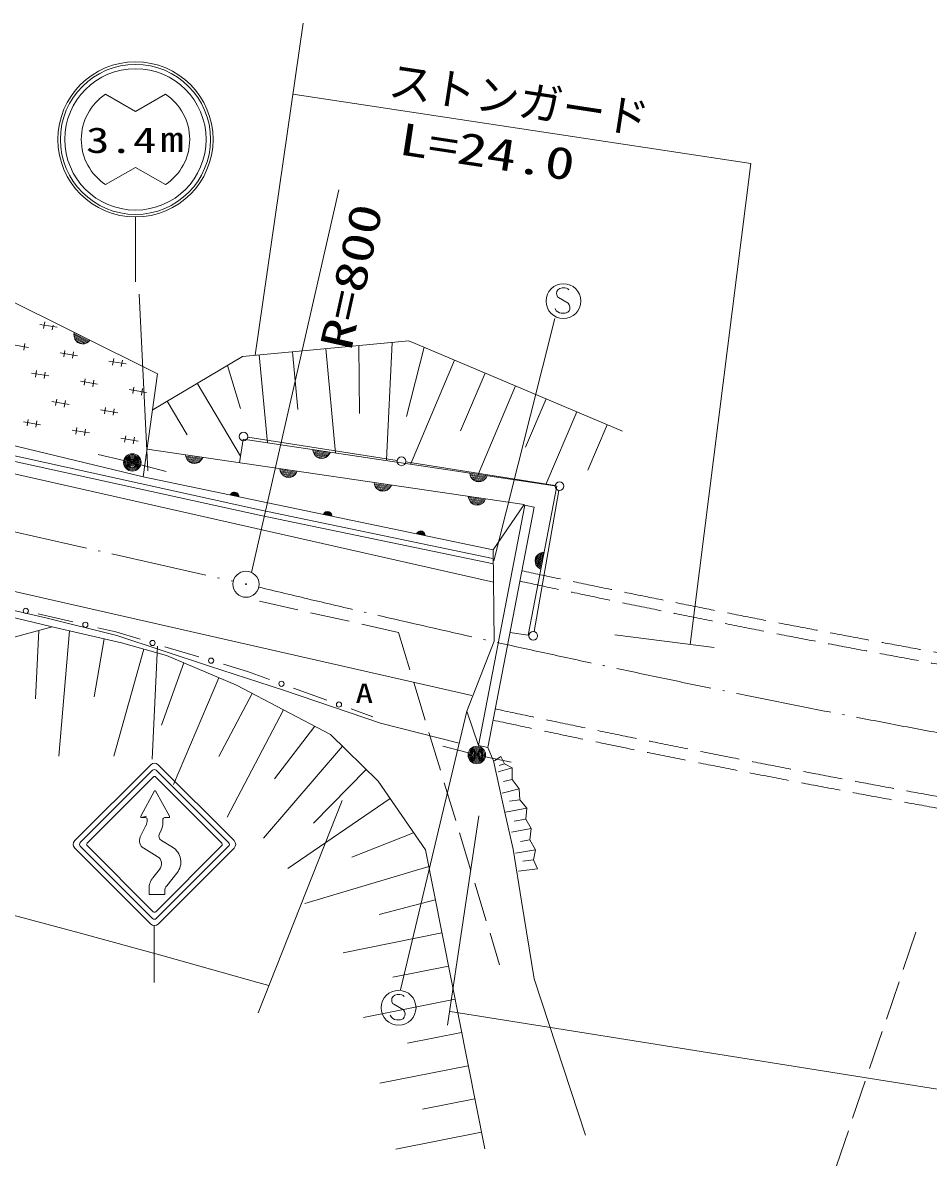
# Model space of a CAD drawing. Units: millimetres, scale not verified. Extents: x -14352 to 625648, y -196871 to 163129.
# Drawn here: x 293010 to 344840, y 46376 to 112367 of the extents above; entities that cross this region are included whole.
import ezdxf
from ezdxf.enums import TextEntityAlignment as Align

# ---------------------------------------------------------------- set-up
doc = ezdxf.new("R2010")
doc.units = ezdxf.units.MM
doc.header["$LTSCALE"] = 1000
doc.linetypes.add('USER1', pattern=[7.000001, 5.508197, -0.688525, 0.114754, -0.688525])
doc.linetypes.add('USER2', pattern=[3, 2.25, -0.75])
for name, color, linetype, lineweight in [('S-BGD', 1, 'Continuous', 13), ('S-BGD-HTXT', 6, 'Continuous', 13), ('S-BMK', 3, 'USER1', 13)]:
    doc.layers.add(name, color=color, linetype=linetype, lineweight=lineweight)
doc.styles.add('ＭＳ ゴシック', font='')
doc.styles.add('ＭＳ 明朝', font='')
doc.styles.get('ＭＳ ゴシック').set_extended_font_data('MS Gothic')
doc.styles.get('ＭＳ 明朝').set_extended_font_data('MS Mincho')

msp = doc.modelspace()

# ---------------------------------------------------------------- linework, layer by layer
at = {"layer": 'S-BGD'}
for p, q in [((299443, 107309), (297733, 108296)), ((299443, 107309), (301152, 108296)), ((297733, 103117), (299443, 104104)), ((299443, 104104), (301152, 103117)), ((299443, 97553), (299443, 101267)), ((283418, 100879), (300710, 92282)), ((323606, 97104), (323541, 96994)), ((323716, 97179), (323606, 97104)), ((323846, 97214), (323716, 97179)), ((324001, 97214), (323846, 97214)), ((324106, 97194), (324001, 97214)), ((324181, 97159), (324106, 97194)), ((324236, 97099), (324181, 97159)), ((299661, 96854), (300144, 86742)), ((323541, 96994), (323536, 96879)), ((323536, 96879), (323541, 96804)), ((323541, 96804), (323581, 96704)), ((323581, 96704), (323651, 96649)), ((323651, 96649), (324196, 96334)), ((323521, 95904), (323451, 96019)), ((323601, 95829), (323521, 95904)), ((323696, 95784), (323601, 95829)), ((323796, 95769), (323696, 95784)), ((324026, 95769), (323796, 95769)), ((324181, 95814), (324026, 95769)), ((324251, 95904), (324181, 95814)), ((324196, 96334), (324256, 96244)), ((324286, 95999), (324251, 95904)), ((324256, 96244), (324296, 96119)), ((324296, 96119), (324286, 95999)), ((258008, 95197), (306533, 84504)), ((294959, 94954), (293973, 95121)), ((294187, 94892), (294250, 95262)), ((294725, 95074), (294680, 94809)), ((319944, 81584), (323438, 95450)), ((258084, 94868), (306610, 84175)), ((295921, 94534), (295939, 94654)), ((295932, 94420), (295921, 94534)), ((295928, 94519), (296734, 94119)), ((295970, 94278), (295932, 94420)), ((296784, 94163), (295933, 94586)), ((296672, 94079), (295936, 94446)), ((295939, 94654), (296834, 94208)), ((295948, 94370), (296600, 94046)), ((258062, 94349), (319931, 80363)), ((293328, 93796), (292342, 93963)), ((293113, 94020), (293050, 93650)), ((296042, 94175), (295970, 94278)), ((296518, 94016), (295977, 94286)), ((296130, 94089), (296042, 94175)), ((296054, 94177), (296388, 94012)), ((296269, 94020), (296130, 94089)), ((296391, 94002), (296269, 94020)), ((296516, 94006), (296391, 94002)), ((296652, 94061), (296516, 94006)), ((296747, 94123), (296652, 94061)), ((296834, 94208), (296747, 94123)), ((305563, 93282), (315084, 94181)), ((310324, 93732), (310889, 87749)), ((312228, 93911), (312255, 90016)), ((314132, 94091), (313810, 87367)), ((315957, 93812), (314945, 89848)), ((315084, 94181), (327303, 89009)), ((296117, 93324), (295131, 93491)), ((295346, 93262), (295408, 93631)), ((295901, 93548), (295839, 93178)), ((298135, 92790), (298197, 93159)), ((298690, 93076), (298628, 92706)), ((300391, 90208), (305563, 93282)), ((306515, 93372), (306992, 88332)), ((308420, 93552), (308732, 90245)), ((317702, 93073), (315177, 87108)), ((293716, 92103), (293778, 92473)), ((294271, 92390), (294209, 92020)), ((298906, 92852), (297920, 93019)), ((304701, 92769), (305444, 90310)), ((294487, 92165), (293501, 92332)), ((297276, 91693), (296290, 91860)), ((296504, 91631), (296567, 92001)), ((297060, 91918), (296997, 91548)), ((300710, 92282), (299877, 86398)), ((302977, 91745), (305450, 87584)), ((319448, 92334), (318047, 89024)), ((300064, 91222), (299078, 91388)), ((299293, 91159), (299356, 91529)), ((299849, 91446), (299786, 91076)), ((321193, 91595), (319049, 86528)), ((282765, 90517), (299877, 86398)), ((295645, 90535), (294659, 90702)), ((294874, 90473), (294937, 90843)), ((295430, 90759), (295367, 90389)), ((301253, 90720), (302392, 88803)), ((322939, 90856), (321766, 88086)), ((298434, 90063), (297448, 90230)), ((297663, 90001), (297725, 90371)), ((298218, 90287), (298156, 89917)), ((324685, 90117), (322920, 85949)), ((294015, 89377), (293029, 89543)), ((293244, 89314), (293306, 89684)), ((293799, 89601), (293737, 89231)), ((296032, 88842), (296095, 89212)), ((296588, 89129), (296525, 88759)), ((326430, 89378), (325326, 86770)), ((296804, 88905), (295818, 89072)), ((299592, 88433), (298606, 88600)), ((298821, 88371), (298884, 88740)), ((299377, 88657), (299314, 88287)), ((305595, 88541), (305390, 87196)), ((305595, 88541), (323558, 85854)), ((305872, 88660), (314418, 87319)), ((256402, 88041), (318692, 73878)), ((300107, 87971), (321677, 84805)), ((309612, 87824), (309592, 87943)), ((309592, 87943), (310581, 87795)), ((310547, 87737), (309607, 87877)), ((309657, 87718), (309612, 87824)), ((309623, 87812), (310513, 87679)), ((310581, 87795), (310524, 87687)), ((298773, 87330), (297312, 87667)), ((302329, 87529), (302308, 87648)), ((302308, 87648), (303298, 87503)), ((303264, 87445), (302324, 87583)), ((302374, 87424), (302329, 87529)), ((302340, 87517), (303230, 87386)), ((303184, 87330), (302370, 87449)), ((302455, 87301), (302374, 87424)), ((302406, 87381), (303126, 87275)), ((302555, 87225), (302455, 87301)), ((303057, 87222), (302458, 87310)), ((302665, 87171), (302555, 87225)), ((302566, 87231), (302934, 87177)), ((302819, 87149), (302665, 87171)), ((302941, 87169), (302819, 87149)), ((303058, 87212), (302941, 87169)), ((303171, 87307), (303058, 87212)), ((303242, 87395), (303171, 87307)), ((303298, 87503), (303242, 87395)), ((310466, 87623), (309653, 87744)), ((309737, 87595), (309657, 87718)), ((309688, 87676), (310408, 87568)), ((309837, 87520), (309737, 87595)), ((310339, 87515), (309741, 87605)), ((309947, 87465), (309837, 87520)), ((309848, 87525), (310216, 87470)), ((310101, 87442), (309947, 87465)), ((310222, 87462), (310101, 87442)), ((310340, 87505), (310222, 87462)), ((310453, 87599), (310340, 87505)), ((310524, 87687), (310453, 87599)), ((314911, 87242), (323457, 85901)), ((299743, 87087), (301192, 86697)), ((307721, 86737), (307701, 86857)), ((307701, 86857), (308690, 86711)), ((308657, 86653), (307717, 86791)), ((307767, 86632), (307721, 86737)), ((307732, 86726), (308623, 86595)), ((308577, 86539), (307763, 86658)), ((307847, 86509), (307767, 86632)), ((307798, 86590), (308518, 86484)), ((307947, 86434), (307847, 86509)), ((308450, 86431), (307851, 86519)), ((308563, 86515), (308451, 86421)), ((308634, 86603), (308563, 86515)), ((308690, 86711), (308634, 86603)), ((318593, 86480), (318573, 86600)), ((318573, 86600), (319562, 86452)), ((319528, 86394), (318588, 86534)), ((318638, 86375), (318593, 86480)), ((318604, 86469), (319494, 86335)), ((319562, 86452), (319505, 86344)), ((319912, 82214), (299877, 86398)), ((308058, 86380), (307947, 86434)), ((307958, 86440), (308327, 86386)), ((308211, 86357), (308058, 86380)), ((308333, 86377), (308211, 86357)), ((308451, 86421), (308333, 86377)), ((313114, 85946), (313094, 86065)), ((313094, 86065), (314083, 85920)), ((314049, 85862), (313109, 86000)), ((313159, 85841), (313114, 85946)), ((313125, 85934), (314016, 85803)), ((313969, 85747), (313156, 85866)), ((313240, 85718), (313159, 85841)), ((313191, 85798), (313911, 85692)), ((314027, 85812), (313956, 85724)), ((314083, 85920), (314027, 85812)), ((319448, 86279), (318634, 86401)), ((318718, 86252), (318638, 86375)), ((318669, 86332), (319389, 86225)), ((318818, 86176), (318718, 86252)), ((319320, 86172), (318722, 86261)), ((318929, 86122), (318818, 86176)), ((318829, 86182), (319197, 86127)), ((319082, 86099), (318929, 86122)), ((319204, 86118), (319082, 86099)), ((319321, 86162), (319204, 86118)), ((319434, 86256), (319321, 86162)), ((319505, 86344), (319434, 86256)), ((323558, 85854), (321908, 77333)), ((304866, 85356), (304898, 85408)), ((305356, 85253), (304866, 85356)), ((304885, 85384), (305350, 85287)), ((304898, 85408), (304936, 85450)), ((305344, 85320), (304903, 85412)), ((304928, 85438), (305331, 85354)), ((304936, 85450), (304995, 85494)), ((305315, 85390), (304959, 85464)), ((304995, 85494), (305055, 85512)), ((304995, 85488), (305291, 85427)), ((305055, 85512), (305116, 85518)), ((305240, 85469), (305058, 85507)), ((305116, 85518), (305192, 85502)), ((305192, 85502), (305245, 85472)), ((305245, 85472), (305293, 85431)), ((305293, 85431), (305330, 85367)), ((305330, 85367), (305349, 85314)), ((305349, 85314), (305356, 85253)), ((313340, 85642), (313240, 85718)), ((313842, 85639), (313244, 85727)), ((313451, 85588), (313340, 85642)), ((313351, 85648), (313719, 85594)), ((313604, 85566), (313451, 85588)), ((313726, 85586), (313604, 85566)), ((313843, 85629), (313726, 85586)), ((313956, 85724), (313843, 85629)), ((318507, 85154), (318486, 85274)), ((318486, 85274), (319476, 85128)), ((319442, 85070), (318502, 85208)), ((318552, 85049), (318507, 85154)), ((318518, 85143), (319408, 85012)), ((323661, 85616), (322245, 77542)), ((306533, 84504), (319889, 81724)), ((319362, 84956), (318548, 85075)), ((318632, 84926), (318552, 85049)), ((318584, 85007), (319303, 84901)), ((318733, 84851), (318632, 84926)), ((319235, 84848), (318636, 84936)), ((318843, 84797), (318733, 84851)), ((318744, 84857), (319112, 84803)), ((318997, 84774), (318843, 84797)), ((319118, 84794), (318997, 84774)), ((319062, 71006), (321716, 84767)), ((319236, 84838), (319118, 84794)), ((319348, 84932), (319236, 84838)), ((319419, 85020), (319348, 84932)), ((319476, 85128), (319419, 85020)), ((322255, 84663), (319600, 70894)), ((321677, 84805), (319912, 82214)), ((321716, 84767), (322255, 84663)), ((306610, 84175), (319920, 81404)), ((310195, 84243), (310226, 84295)), ((310684, 84141), (310195, 84243)), ((310213, 84271), (310678, 84174)), ((310226, 84295), (310264, 84337)), ((310673, 84207), (310232, 84299)), ((310257, 84326), (310659, 84242)), ((310264, 84337), (310323, 84381)), ((310644, 84277), (310288, 84351)), ((310323, 84381), (310383, 84399)), ((310323, 84376), (310620, 84314)), ((310383, 84399), (310445, 84405)), ((310568, 84356), (310386, 84395)), ((310445, 84405), (310520, 84389)), ((310520, 84389), (310574, 84359)), ((310574, 84359), (310622, 84318)), ((310622, 84318), (310658, 84255)), ((310658, 84255), (310678, 84201)), ((310678, 84201), (310684, 84141)), ((315523, 83130), (315555, 83182)), ((315542, 83158), (316007, 83061)), ((315555, 83182), (315593, 83224)), ((316001, 83094), (315561, 83186)), ((315585, 83213), (315988, 83129)), ((315593, 83224), (315652, 83268)), ((315972, 83164), (315616, 83239)), ((315652, 83268), (315712, 83286)), ((315652, 83263), (315948, 83201)), ((315712, 83286), (315773, 83293)), ((315897, 83244), (315715, 83282)), ((315773, 83293), (315849, 83277)), ((315849, 83277), (315903, 83246)), ((315903, 83246), (315950, 83206)), ((315950, 83206), (315987, 83142)), ((316013, 83028), (315523, 83130)), ((315987, 83142), (316006, 83088)), ((316006, 83088), (316013, 83028)), ((277448, 81981), (294669, 77806)), ((279220, 81840), (294397, 78296)), ((319912, 82214), (319966, 76978)), ((322400, 81847), (322329, 81481)), ((322335, 81750), (322394, 81858)), ((322369, 81356), (322484, 81950)), ((322394, 81858), (322474, 81954)), ((322557, 81999), (322419, 81285)), ((322470, 81224), (322627, 82032)), ((322474, 81954), (322601, 82029)), ((322696, 82059), (322525, 81176)), ((322581, 81139), (322762, 82072)), ((322601, 82029), (322708, 82069)), ((322828, 82084), (322638, 81103)), ((322708, 82069), (322828, 82084)), ((322306, 81597), (322335, 81750)), ((322320, 81475), (322306, 81597)), ((322358, 81355), (322320, 81475)), ((322448, 81239), (322358, 81355)), ((322533, 81164), (322448, 81239)), ((322638, 81103), (322533, 81164)), ((293883, 78554), (295860, 78091)), ((294397, 78296), (298382, 77305)), ((291639, 76985), (294669, 77806)), ((293912, 77601), (293718, 73694)), ((294669, 77806), (298641, 76882)), ((295662, 77575), (295062, 70407)), ((297291, 77756), (298326, 77513)), ((298326, 77513), (299713, 77095)), ((298382, 77305), (303682, 75549)), ((321908, 77333), (320869, 77473)), ((297648, 77113), (297076, 73800)), ((298641, 76882), (301209, 76163)), ((300694, 76698), (300397, 70228)), ((301121, 76671), (303064, 76085)), ((319966, 76978), (318404, 72973)), ((299925, 76523), (298211, 70401)), ((301209, 76163), (305215, 74468)), ((302210, 75739), (300929, 72174)), ((303682, 75549), (307916, 74173)), ((304472, 75661), (305859, 75242)), ((305859, 75242), (307101, 74795)), ((304213, 74892), (301627, 68779)), ((306113, 73998), (304219, 70381)), ((305215, 74468), (310607, 71644)), ((307916, 74173), (313468, 72297)), ((308484, 74297), (310394, 73609)), ((307911, 73056), (304693, 66913)), ((311777, 73111), (313018, 72664)), ((318404, 72973), (314601, 57020)), ((318404, 72973), (319062, 71006)), ((309708, 72115), (307400, 69099)), ((313468, 72297), (317967, 71140)), ((310607, 71644), (313328, 68974)), ((311287, 70976), (306764, 65706)), ((318488, 70595), (317036, 70970)), ((319600, 70894), (319062, 71006)), ((319600, 70894), (319933, 70129)), ((319462, 70369), (320931, 70065)), ((319932, 70140), (320608, 67010)), ((320344, 70388), (319980, 70145)), ((320560, 69956), (320251, 69868)), ((320344, 70388), (320560, 69956)), ((320560, 69956), (320992, 69740)), ((300315, 69916), (295967, 65568)), ((296285, 65462), (300421, 69598)), ((300633, 69598), (304770, 65462)), ((300740, 69916), (305088, 65568)), ((312648, 69641), (309637, 66572)), ((320992, 69740), (320190, 69500)), ((320992, 69740), (320992, 69066)), ((300457, 69209), (296674, 65426)), ((304381, 65426), (300598, 69209)), ((313328, 68974), (316033, 65036)), ((320992, 69066), (320497, 68947)), ((320992, 69066), (321397, 68526)), ((300539, 68410), (299753, 66963)), ((300595, 68410), (301387, 66964)), ((314005, 67989), (308166, 63978)), ((321397, 68526), (320420, 68287)), ((321397, 68526), (321438, 67905)), ((321842, 67433), (320620, 67196)), ((321438, 67905), (320850, 67826)), ((321438, 67905), (321842, 67433)), ((321842, 67433), (321768, 66805)), ((300076, 66972), (299772, 66884)), ((299797, 66890), (300017, 66890)), ((300117, 66790), (300117, 66750)), ((301015, 66790), (301015, 66607)), ((301344, 66890), (301115, 66890)), ((320608, 67010), (321061, 65080)), ((321768, 66805), (321111, 66674)), ((321768, 66805), (322085, 66259)), ((300044, 66440), (299719, 65783)), ((300911, 66163), (300813, 65964)), ((315357, 66020), (311821, 64622)), ((322085, 66259), (320957, 66060)), ((322085, 66259), (322004, 65611)), ((300928, 65573), (301551, 65201)), ((322004, 65611), (321479, 65523)), ((322004, 65611), (322328, 65044)), ((295967, 65143), (300315, 60795)), ((300421, 61113), (296285, 65249)), ((296674, 65285), (300457, 61502)), ((299911, 65131), (300692, 64665)), ((300598, 61502), (304381, 65285)), ((304770, 65249), (300633, 61113)), ((305088, 65143), (300740, 60795)), ((316033, 65036), (319423, 47935)), ((321061, 65080), (321520, 62099)), ((322328, 65044), (321188, 64847)), ((322328, 65044), (322207, 64477)), ((316222, 64086), (309134, 61971)), ((322207, 64477), (321602, 64402)), ((322207, 64477), (322450, 63951)), ((300824, 63920), (300441, 63449)), ((301814, 63710), (301228, 62991)), ((322450, 63951), (321357, 63829)), ((300216, 62818), (300216, 62486)), ((300216, 62486), (301116, 62486)), ((301116, 62675), (301116, 62486)), ((316598, 62186), (313376, 61335)), ((321520, 62099), (322246, 57667)), ((300511, 60707), (300511, 57451)), ((316975, 60286), (311326, 59143)), ((317351, 58386), (314161, 57753)), ((322246, 57667), (325188, 48702)), ((314418, 56765), (314288, 56730)), ((314573, 56765), (314418, 56765)), ((314678, 56745), (314573, 56765)), ((317728, 56486), (312493, 55448)), ((314113, 56545), (314108, 56430)), ((314108, 56430), (314113, 56355)), ((314178, 56655), (314113, 56545)), ((314113, 56355), (314153, 56255)), ((314153, 56255), (314223, 56200)), ((314288, 56730), (314178, 56655)), ((314223, 56200), (314768, 55885)), ((314753, 56710), (314678, 56745)), ((314808, 56650), (314753, 56710)), ((314093, 55455), (314023, 55570)), ((314173, 55380), (314093, 55455)), ((314823, 55455), (314753, 55365)), ((314768, 55885), (314828, 55795)), ((314858, 55550), (314823, 55455)), ((314828, 55795), (314868, 55670)), ((314868, 55670), (314858, 55550)), ((314268, 55335), (314173, 55380)), ((314368, 55320), (314268, 55335)), ((314598, 55320), (314368, 55320)), ((314753, 55365), (314598, 55320)), ((318105, 54586), (315014, 53973)), ((318481, 52686), (313414, 51681)), ((318858, 50786), (315867, 50193)), ((319234, 48885), (314334, 47914))]:
    msp.add_line(p, q, dxfattribs=at)
at = {"layer": 'S-BGD', "linetype": 'USER2'}
for p, q in [((306536, 79271), (314490, 77491)), ((314490, 77491), (320275, 58467)), ((344098, 60327), (339549, 46956))]:
    msp.add_line(p, q, dxfattribs=at)
at = {"layer": 'S-BGD'}
for centre, radius in [((299442, 105707), 4440), ((299442, 105707), 4294), ((299442, 105707), 4045), ((323926, 96454), 995), ((305625, 88699), 249), ((299261, 87217), 498), ((299261, 87217), 440), ((299261, 87217), 382), ((299261, 87217), 322), ((299261, 87217), 265), ((299261, 87217), 195), ((299261, 87217), 135), ((299261, 87217), 77.5), ((299261, 87217), 15), ((314665, 87281), 249), ((323704, 85862), 249), ((305765, 80245), 22.5), ((293168, 78721), 149), ((296575, 77923), 149), ((322202, 77295), 249), ((300417, 76883), 149), ((303768, 75873), 149), ((307792, 74546), 149), ((311085, 73360), 149), ((318972, 70470), 498), ((318972, 70470), 440), ((318972, 70470), 382), ((318972, 70470), 322), ((318972, 70470), 265), ((318972, 70470), 195), ((318972, 70470), 135), ((318972, 70470), 77.5), ((318972, 70470), 15), ((314498, 56005), 995)]:
    msp.add_circle(centre, radius, dxfattribs=at)
for centre, radius, start, end in [((299443, 105707), 3103, 123.43686, 236.56314), ((299442, 105707), 3103, 303.43686, 56.56314), ((300527, 69704), 300, 45, 135), ((300527, 69492), 150, 45, 135), ((300527, 69139), 100, 45, 135), ((300567, 68395), 31.7, 28.71979, 151.50226), ((299797, 66940), 50, 151.50226, 270), ((300017, 66790), 100, 0, 90), ((299417, 66750), 700, 333.65789, 360), ((301115, 66790), 100, 90, 180), ((301344, 66940), 50, 270, 28.71979), ((300015, 66607), 1000, 333.65789, 0), ((296179, 65356), 300, 135, 225), ((296391, 65356), 150, 135, 225), ((296744, 65356), 100, 135, 225), ((300167, 65561), 500, 153.6579, 239.1843), ((301081, 65830), 300, 153.6579, 239.1843), ((304310, 65356), 100, 315, 45), ((304664, 65356), 150, 315, 45), ((304876, 65356), 300, 315, 45), ((301039, 64342), 1000, 320.82634, 59.18429), ((300436, 64236), 500, 320.82634, 59.18429), ((301216, 62818), 1000, 140.82635, 180), ((301616, 62675), 500, 140.82635, 180), ((300527, 61573), 100, 225, 315), ((300527, 61007), 300, 225, 315), ((300527, 61219), 150, 225, 315)]:
    msp.add_arc(centre, radius, start, end, dxfattribs=at)
at = {"layer": 'S-BGD', "linetype": 'USER2'}
for centre, start, end in [((487983, 863510), 257.99252, 262.88051), ((489272, 862617), 257.88979, 263.22699), ((488151, 855243), 257.86859, 263.22699), ((488151, 854573), 257.8595, 263.2209)]:
    msp.add_arc(centre, 800000, start, end, dxfattribs=at)
at = {"layer": 'S-BGD-HTXT'}
for p, q in [((309042, 112367), (306298, 93351)), ((308454, 108294), (334643, 104328)), ((331187, 76801), (334643, 104328)), ((306078, 80919), (311070, 102827)), ((326875, 77351), (332549, 76628)), ((306455, 55709), (311263, 67873)), ((319081, 66993), (317304, 54997)), ((291876, 61447), (296228, 60296)), ((296228, 60296), (301027, 58975)), ((301027, 58975), (305825, 57624)), ((305825, 57624), (306449, 57448)), ((306449, 57448), (307072, 57271)), ((317451, 55791), (391666, 43942))]:
    msp.add_line(p, q, dxfattribs=at)
at = {"layer": 'S-BMK'}
msp.add_line((257128, 91255), (305035, 80416), dxfattribs=at)
at = {"layer": 'S-BMK', "linetype": 'Continuous'}
msp.add_circle((305765, 80245), 746, dxfattribs=at)
at = {"layer": 'S-BMK'}
msp.add_arc((486765, 825464), 766872, 256.40433, 263.7747, dxfattribs=at)

# ---------------------------------------------------------------- texts
at = {"layer": 'S-BGD', "width": 1.35}
for s, height, style, p in [('3.4', 1466, 'ＭＳ ゴシック', (296608, 104492)), ('m', 1466, 'ＭＳ ゴシック', (300858, 104549)), ('A', 1100, 'ＭＳ 明朝', (312029, 73117))]:
    msp.add_text(s, height=height, dxfattribs=dict(at, style=style)).set_placement(p, align=Align.BOTTOM_LEFT)
at = {"layer": 'S-BGD-HTXT', "style": 'ＭＳ ゴシック'}
msp.add_text('ストンガード', height=1833, rotation=351.3, dxfattribs=at).set_placement((313761, 107673), align=Align.BOTTOM_LEFT)
at = {"layer": 'S-BGD-HTXT', "style": 'ＭＳ ゴシック', "width": 1.35}
for s, rotation, p in [('L=24.0', 351.3, (314353, 104316)), ('R=800', 77.5, (312316, 93434))]:
    msp.add_text(s, height=1833, rotation=rotation, dxfattribs=at).set_placement(p, align=Align.BOTTOM_LEFT)

doc.saveas('drawing.dxf')
